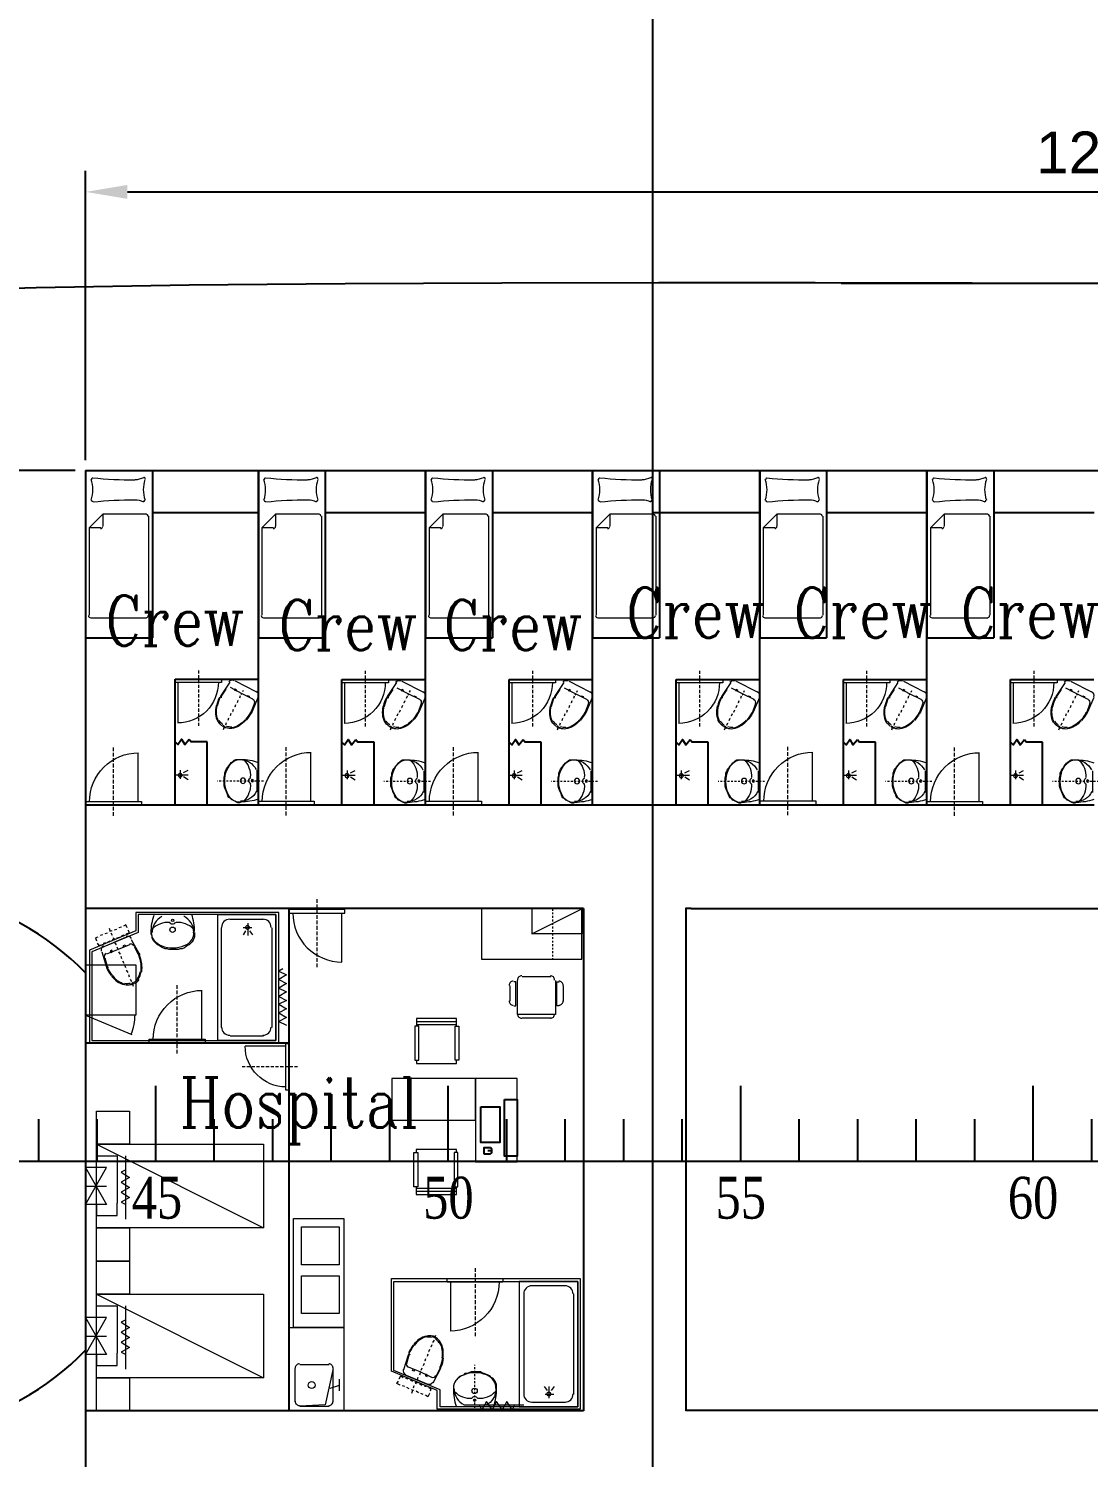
# Model space of a CAD drawing. Header units: millimetres. Extents: x -4 to 3776, y -4 to 4079.
# Drawn here: x 180.3 to 243.7, y 200.6 to 286.1 of the extents above; entities that cross this region are included whole.
import ezdxf
from ezdxf import colors
from ezdxf.entities.mleader import LeaderData, LeaderLine
from ezdxf.math import Vec2, Vec3

# ---------------------------------------------------------------- set-up
doc = ezdxf.new("R2010")
doc.units = ezdxf.units.MM
doc.linetypes.add('ACAD_ISO04W100', pattern=[30, 24, -3, 0, -3])
doc.linetypes.add('PDF_IMPORT', pattern=[1, 0.8, -0.2])
for name, color, linetype in [('BK_kedu', 255, 'Continuous'), ('EDGE', 7, 'Continuous'), ('ER', 7, 'Continuous'), ('PDF_Back', 7, 'Continuous'), ('PDF_DOOR', 7, 'Continuous'), ('PDF_FUR', 7, 'Continuous'), ('PDF_GALLEY', 7, 'Continuous'), ('PDF_JOINERWOEK', 7, 'Continuous'), ('PDF_SANITARY', 7, 'Continuous'), ('PDF_TEXT', 7, 'Continuous'), ('PDF_WINDOW', 7, 'Continuous'), ('ROTATEDREFERENCEFRAME', 7, 'Continuous')]:
    doc.layers.add(name, color=color, linetype=linetype)
doc.layers.add('Sheet$GRID', color=254, linetype='Continuous', true_color=0xbebebe)
doc.layers.add('刻度', color=3, linetype='ACAD_ISO04W100', lineweight=13)
doc.styles.add('ROMANC', font='ROMANC.shx', dxfattribs={"width": 0.8, "bigfont": 'HZDX.shx'})
doc.styles.get("Standard").update_dxf_attribs({"font": 'arial.ttf'})
doc.dimstyles.new('ISO-25', dxfattribs={"dimtxt": 2.5, "dimasz": 2.5, "dimexe": 1.25, "dimexo": 0.625, "dimtad": 1, "dimtxsty": 'Standard', "dimcen": 2.5, "dimadec": 0, "dimazin": 0, "dimtfac": 1, "dimtmove": 0, "dimatfit": 3, "dimfxl": 1, "dimarcsym": 0})

# ---------------------------------------------------------------- blocks, each defined once
blk = doc.blocks.new('BK_0.7')
at = {"color": 4, "lineweight": 25}
for p, q in [((0, 0), (0, 4.414)), ((17.5, 0), (17.5, 4.5)), ((3.5, 0), (3.5, 2.5)), ((7, 0), (7, 2.5)), ((10.5, 0), (10.5, 2.511)), ((14, 0), (14, 2.5)), ((0, 0), (3.5, 0)), ((3.5, 0), (7, 0)), ((7, 0), (10.5, 0)), ((10.5, 0), (14, 0)), ((14, 0), (17.5, 0))]:
    blk.add_line(p, q, dxfattribs=at)
blk = doc.blocks.new('*U374')
at = {"layer": '刻度', "color": 4, "lineweight": 25}
blk.add_blockref('BK_0.7', (-8.75, -2.25), dxfattribs=at)
blk = doc.blocks.new('*U375')
at = {"layer": '刻度', "color": 0, "linetype": 'ByBlock', "lineweight": -2, "transparency": 16777216}
for p in [(70, 0), (87.5, 0), (105, 0), (122.5, 0), (140, 0)]:
    blk.add_blockref('*U374', p, dxfattribs=at)
blk = doc.blocks.new('chuang')
at = {"color": 4, "lineweight": 25}
for p, q in [((3509.117, 3491.255), (3513.117, 3491.255)), ((3509.117, 3491.255), (3509.617, 3491.255)), ((3509.117, 3491.255), (3509.117, 3481.255)), ((3513.117, 3491.255), (3513.117, 3481.255)), ((3509.117, 3481.255), (3513.117, 3481.255))]:
    blk.add_line(p, q, dxfattribs=at)
at = {"layer": 'PDF_FUR', "lineweight": 0}
for points in [[(3512.064, 3490.683, -0.024346), (3509.542, 3490.801, 0.575625), (3509.475, 3490.723)], [(3512.593, 3489.37, 0.114684), (3512.077, 3489.492, 0.024287), (3509.561, 3489.367)]]:
    blk.add_lwpolyline(points, format="xyb", dxfattribs=at)
for points in [[(3512.752, 3488.641), (3510.144, 3488.641), (3509.327, 3487.824), (3509.327, 3482.608)], [(3510.028, 3487.824), (3509.327, 3487.824), (3510.144, 3488.641), (3510.144, 3487.94)], [(3512.908, 3482.608), (3512.908, 3488.524)], [(3509.444, 3482.453), (3512.752, 3482.453)]]:
    blk.add_lwpolyline(points, dxfattribs=at)
for centre, radius, start, end in [((3512.072, 3491.894), 1.171, 270.48309, 296.63104), ((3512.61, 3490.779), 0.0694, 340.96848, 100.68105), ((3507.665, 3490.108), 1.886, 359.76394, 19.0993), ((3507.665, 3490.108), 1.886, 340.97146, 0.3028), ((3514.454, 3490.108), 1.886, 160.97146, 180.3028), ((3514.454, 3490.108), 1.886, 179.76394, 199.0993), ((3509.531, 3489.473), 0.0595, 160.96848, 280.68105), ((3512.588, 3489.473), 0.0596, 259.39614, 19.09939), ((3512.732, 3488.505), 0.136, 359.99993, 90.00007), ((3510.008, 3487.921), 0.136, 269.99993, 0.00007), ((3509.424, 3482.589), 0.136, 179.99993, 270.00007), ((3512.732, 3482.589), 0.136, 269.99993, 0.00007)]:
    blk.add_arc(centre, radius, start, end, dxfattribs=at)
blk = doc.blocks.new('ma tong')
at = {"layer": 'PDF_SANITARY', "lineweight": 0}
for points in [[(3769.287, 3592.263), (3770.12, 3592.818), (3770.166, 3592.818)], [(3769.704, 3592.494), (3770.12, 3592.772), (3770.212, 3592.772)], [(3771.831, 3592.494), (3771.692, 3592.448)], [(3771.877, 3592.541), (3771.877, 3592.541)], [(3769.195, 3591.939), (3769.842, 3590.691)], [(3770.305, 3590.876), (3769.981, 3591.523), (3769.611, 3592.217)], [(3770.212, 3591.662), (3770.073, 3591.616)], [(3770.305, 3591.708), (3770.305, 3591.708)], [(3770.49, 3591.801), (3770.351, 3591.754)], [(3770.536, 3591.847), (3770.536, 3591.847)], [(3770.767, 3591.939), (3770.628, 3591.893)], [(3770.813, 3591.986), (3770.813, 3591.986)], [(3771.044, 3592.078), (3770.906, 3592.032)], [(3771.091, 3592.124), (3771.091, 3592.124)], [(3771.276, 3592.217), (3771.137, 3592.171)], [(3771.368, 3592.263), (3771.368, 3592.263)], [(3771.553, 3592.356), (3771.414, 3592.309)], [(3771.646, 3592.402), (3771.646, 3592.402)], [(3770.166, 3590.552), (3771.044, 3590.922), (3771.137, 3590.968)]]:
    blk.add_lwpolyline(points, dxfattribs=at)
for points in [[(3771.653, 3592.959, 0.106921), (3771.189, 3593.091, 0.074197), (3770.679, 3593.051)], [(3771.63, 3592.919, 0.106611), (3771.186, 3593.045, 0.074202), (3770.689, 3593.006)], [(3772.108, 3592.633), (3771.969, 3592.587, 0.061061), (3771.908, 3592.699)], [(3771.531, 3591.34, 0.074202), (3771.854, 3591.719, 0.106611), (3772.006, 3592.144)], [(3771.562, 3591.305, 0.074197), (3771.893, 3591.695, 0.106921), (3772.052, 3592.14)], [(3770.536, 3590.783), (3771.044, 3590.968), (3771.091, 3591.015, 0.053551), (3771.524, 3591.314)]]:
    blk.add_lwpolyline(points, format="xyb", dxfattribs=at)
for points in [[(3769.75, 3591.847), (3769.704, 3591.939), (3769.75, 3591.986), (3769.796, 3591.847)], [(3770.073, 3591.2), (3770.12, 3591.107), (3770.166, 3591.107), (3770.12, 3591.2)]]:
    blk.add_lwpolyline(points, close=True, dxfattribs=at)
at = {"layer": 'PDF_SANITARY', "linetype": 'PDF_IMPORT', "lineweight": 0, "ltscale": 0.103392}
blk.add_lwpolyline([(3770.027, 3591.57), (3769.75, 3591.431)], dxfattribs=at)
at = {"layer": 'PDF_SANITARY', "lineweight": 0}
for centre, radius, start, end in [((3771.252, 3590.529), 2.566, 102.96364, 115.22511), ((3771.252, 3590.529), 2.52, 102.96355, 115.22487), ((3771.16, 3592.194), 0.809, 36.03003, 58.41436), ((3771.16, 3592.194), 0.902, 36.02986, 58.50798), ((3771.484, 3592.379), 0.486, 23.01836, 36.98743), ((3771.53, 3592.332), 0.486, 17.1531, 31.12217), ((3771.53, 3592.332), 0.532, 17.14819, 31.12498), ((3769.403, 3592.101), 0.254, 122.08454, 206.87755), ((3771.16, 3592.194), 0.809, 355.72617, 18.1105), ((3771.16, 3592.194), 0.902, 355.63256, 18.11067), ((3770.466, 3590.992), 0.208, 207.26336, 292.05408), ((3769.865, 3593.211), 2.566, 298.91542, 311.17689), ((3770.05, 3590.807), 0.254, 207.26298, 292.056)]:
    blk.add_arc(centre, radius, start, end, dxfattribs=at)
blk = doc.blocks.new('xi shou tai')
at = {"layer": 'PDF_SANITARY', "lineweight": 0}
blk.add_lwpolyline([(3767.536, 3590.592, 0.078584), (3767.708, 3591.628), (3767.754, 3591.72), (3767.754, 3591.813), (3767.708, 3591.905), (3767.662, 3591.998), (3767.616, 3592.09), (3767.569, 3592.183), (3767.477, 3592.275), (3767.431, 3592.367), (3767.338, 3592.414), (3767.199, 3592.46), (3767.107, 3592.506), (3766.968, 3592.552), (3766.876, 3592.599), (3766.737, 3592.645), (3766.598, 3592.645), (3766.46, 3592.645), (3766.321, 3592.645), (3766.228, 3592.645), (3766.09, 3592.599), (3765.951, 3592.599), (3765.859, 3592.552), (3765.72, 3592.506), (3765.627, 3592.414), (3765.535, 3592.367), (3765.442, 3592.275), (3765.35, 3592.229), (3765.304, 3592.136), (3765.211, 3592.044), (3765.165, 3591.951), (3765.165, 3591.859), (3765.165, 3591.72), (3765.165, 3591.628, 0.087176), (3765.337, 3590.59)], format="xyb", dxfattribs=at)
at = {"layer": 'PDF_SANITARY', "linetype": 'PDF_IMPORT', "lineweight": 0, "ltscale": 0.138715}
blk.add_lwpolyline([(3766.46, 3590.287), (3766.46, 3593.061)], dxfattribs=at)
at = {"layer": 'PDF_SANITARY', "lineweight": 0}
blk.add_lwpolyline([(3767.107, 3590.657), (3765.812, 3590.657)], dxfattribs=at)
for centre, radius in [((3766.436, 3591.512), 0.162), ((3766.436, 3590.957), 0.0694)]:
    blk.add_circle(centre, radius, dxfattribs=at)
for centre, radius, start, end in [((3766.252, 3591.697), 1.087, 180.74147, 243.03426), ((3766.621, 3591.651), 1.04, 294.76834, 0.76366), ((3766.113, 3592.344), 1.272, 223.62659, 274.85598), ((3766.436, 3590.957), 0.208, 25.93747, 154.06253), ((3766.714, 3592.344), 1.272, 265.14402, 316.37341)]:
    blk.add_arc(centre, radius, start, end, dxfattribs=at)
for points in [[(3765.803, 3592.476), (3765.385, 3592.308), (3765.139, 3591.998), (3765.167, 3591.674)], [(3767.141, 3592.465), (3766.74, 3592.64), (3766.222, 3592.644), (3765.803, 3592.476)], [(3767.698, 3591.654), (3767.758, 3591.977), (3767.543, 3592.291), (3767.141, 3592.465)]]:
    blk.add_open_spline(points, degree=3, dxfattribs=at)
blk = doc.blocks.new('淋浴头')
at = {"layer": 'PDF_SANITARY', "lineweight": 0}
for points in [[(3767.925, 3591.663), (3767.925, 3591.154)], [(3768.11, 3591.524), (3768.387, 3591.709)], [(3767.647, 3591.431), (3768.387, 3591.431)], [(3768.11, 3591.293), (3768.387, 3591.154)]]:
    blk.add_lwpolyline(points, dxfattribs=at)
blk.add_circle((3767.902, 3591.455), 0.116, dxfattribs=at)
blk = doc.blocks.new('厕所')
at = {"color": 4, "lineweight": 25}
for p, q in [((3730.738, 3597.706), (3730.737, 3592.723)), ((3738.238, 3597.706), (3730.738, 3597.706)), ((3734.331, 3596.869), (3734.488, 3596.746)), ((3734.488, 3595.786), (3734.488, 3596.746)), ((3738.238, 3595.786), (3734.488, 3595.786))]:
    blk.add_line(p, q, dxfattribs=at)
blk.add_lwpolyline([(3734.488, 3597.706), (3734.649, 3597.544), (3734.326, 3597.325), (3734.646, 3597.132), (3734.331, 3596.869)], dxfattribs=at)
at = {"layer": 'PDF_DOOR', "lineweight": 0}
blk.add_lwpolyline([(3730.738, 3597.706), (3730.738, 3594.922), (3730.932, 3594.922), (3730.932, 3597.706)], close=True, dxfattribs=at)
blk.add_lwpolyline([(3730.932, 3597.544), (3733.359, 3597.544)], dxfattribs=at)
at = {"layer": 'PDF_DOOR', "linetype": 'PDF_IMPORT', "lineweight": 0, "ltscale": 0.231192}
blk.add_lwpolyline([(3730.22, 3596.314), (3733.618, 3596.314)], dxfattribs=at)
at = {"layer": 'PDF_DOOR', "lineweight": 0}
blk.add_arc((3730.916, 3597.56), 2.444, 270, 0, dxfattribs=at)
at = {"color": 4, "lineweight": 25, "rotation": 270}
blk.add_blockref('淋浴头', (145.033, 7365.307), dxfattribs=at)
at = {"color": 4, "lineweight": 25}
for name, p in [('ma tong', (-38.364, 2.177)), ('xi shou tai', (-29.621, 2.131))]:
    blk.add_blockref(name, p, dxfattribs=at)
blk = doc.blocks.new('men')
at = {"layer": 'PDF_DOOR', "lineweight": 0}
blk.add_lwpolyline([(3722.174, 3595.896), (3722.174, 3593.113), (3722.368, 3593.113), (3722.368, 3595.896)], close=True, dxfattribs=at)
blk.add_lwpolyline([(3722.368, 3595.734), (3724.796, 3595.734)], dxfattribs=at)
at = {"layer": 'PDF_DOOR', "linetype": 'PDF_IMPORT', "lineweight": 0, "ltscale": 0.231192}
blk.add_lwpolyline([(3721.656, 3594.504), (3725.055, 3594.504)], dxfattribs=at)
at = {"layer": 'PDF_DOOR', "lineweight": 0}
blk.add_arc((3722.352, 3595.751), 2.444, 270, 0, dxfattribs=at)
blk = doc.blocks.new('椅子')
at = {"layer": 'PDF_FUR', "lineweight": 0}
for points in [[(0.185, 2.404), (0, 2.404), (0, 0), (0.185, 0)], [(2.219, 0), (2.682, 0), (2.682, 2.404), (2.219, 2.404)], [(2.312, 0), (2.312, 2.404)], [(2.497, 0), (2.497, 2.404)]]:
    blk.add_lwpolyline(points, dxfattribs=at)
for points in [[(2.219, 2.497), (0.185, 2.497), (0.185, 2.266), (2.219, 2.266)], [(2.219, 0.092), (2.219, -0.139), (0.185, -0.139), (0.185, 0.092)]]:
    blk.add_lwpolyline(points, close=True, dxfattribs=at)
blk = doc.blocks.new('*D496')
at = {"color": 0, "lineweight": -2, "transparency": 16777216}
for p, q in [((183.675, 260.293), (183.675, 277.586)), ((308.106, 260.06), (308.106, 277.586)), ((186.175, 276.336), (305.606, 276.336))]:
    blk.add_line(p, q, dxfattribs=at)
at = {"color": 0, "lineweight": 25, "transparency": 16777216}
for points in [[(186.175, 276.753), (186.175, 275.92), (183.675, 276.336)], [(305.606, 276.753), (305.606, 275.92), (308.106, 276.336)]]:
    blk.add_solid(points, dxfattribs=at)
at = {"layer": 'Defpoints', "color": 0, "lineweight": 25, "transparency": 16777216}
for p in [(308.106, 276.336), (183.675, 259.668), (308.106, 259.435)]:
    blk.add_point(p, dxfattribs=at)
at = {"color": 0, "lineweight": 25, "transparency": 16777216, "insert": (245.891, 278.464), "char_height": 2.5, "attachment_point": 5}
blk.add_mtext('124,43', dxfattribs=at)
blk = doc.blocks.new('*D497')
at = {"color": 0, "lineweight": -2, "transparency": 16777216}
for p, q in [((183.05, 259.668), (164.956, 259.668)), ((166.206, 257.168), (166.206, 179.55)), ((183.05, 177.05), (164.956, 177.05))]:
    blk.add_line(p, q, dxfattribs=at)
at = {"color": 0, "lineweight": 25, "transparency": 16777216}
for points in [[(165.789, 257.168), (166.623, 257.168), (166.206, 259.668)], [(165.789, 179.55), (166.623, 179.55), (166.206, 177.05)]]:
    blk.add_solid(points, dxfattribs=at)
at = {"layer": 'Defpoints', "color": 0, "lineweight": 25, "transparency": 16777216}
for p in [(183.675, 259.668), (166.206, 177.05), (183.675, 177.05)]:
    blk.add_point(p, dxfattribs=at)
at = {"color": 0, "lineweight": 25, "transparency": 16777216, "insert": (164.079, 218.359), "char_height": 2.5, "attachment_point": 5, "rotation": 90}
blk.add_mtext('82,62', dxfattribs=at)

msp = doc.modelspace()

# ---------------------------------------------------------------- linework, layer by layer
at = {"color": 4, "lineweight": 25}
for p, q in [((183.675, 259.668), (308.373, 259.667)), ((183.675, 259.668), (183.675, 218.374)), ((187.675, 259.668), (187.675, 257.168)), ((194.013, 239.671), (194.013, 259.668)), ((204.013, 239.671), (204.013, 259.668)), ((214.013, 239.671), (214.013, 259.668)), ((224.013, 239.671), (224.013, 259.668)), ((234.013, 239.671), (234.013, 259.668)), ((187.675, 257.168), (194.013, 257.168)), ((198.013, 257.168), (204.013, 257.168)), ((208.013, 257.168), (214.013, 257.168)), ((217.595, 257.168), (224.013, 257.168)), ((228.013, 257.168), (234.013, 257.168)), ((238.013, 257.168), (244.013, 257.168)), ((183.675, 239.671), (194.013, 239.671)), ((194.013, 239.671), (204.013, 239.671)), ((204.013, 239.671), (214.013, 239.671)), ((214.013, 239.671), (224.013, 239.671)), ((224.013, 239.671), (234.013, 239.671)), ((234.013, 239.671), (244.013, 239.671)), ((213.455, 233.478), (183.675, 233.478)), ((195.843, 233.478), (195.843, 203.427)), ((213.455, 233.478), (213.455, 203.427)), ((219.597, 233.528), (219.597, 203.427)), ((219.897, 233.478), (219.597, 233.478)), ((219.897, 233.478), (264.897, 233.478)), ((183.675, 225.435), (195.843, 225.435)), ((207.956, 218.992), (207.733, 218.992)), ((183.675, 218.374), (183.675, 177.05)), ((213.455, 203.427), (183.675, 203.427)), ((219.597, 203.481), (264.847, 203.481))]:
    msp.add_line(p, q, dxfattribs=at)
for points in [[(207.324, 221.609), (208.462, 221.609), (208.462, 219.474), (207.324, 219.474)], [(208.742, 222.049), (209.493, 222.049), (209.493, 218.664), (208.742, 218.664)]]:
    msp.add_lwpolyline(points, close=True, dxfattribs=at)
msp.add_lwpolyline([(207.52, 218.791), (207.52, 219.193), (207.856, 219.193, -0.414214), (207.956, 219.093), (207.956, 218.891, -0.414214), (207.856, 218.791)], format="xyb", close=True, dxfattribs=at)
at = {"color": 217, "lineweight": 25, "true_color": 0x93278f}
msp.add_arc((172.003, 218.345), 16.232, 44.01796, 315.98204, dxfattribs=at)
at = {"layer": 'EDGE', "color": 0, "lineweight": 25}
msp.add_lwpolyline([(148.063, 268.65), (155.418, 269.401), (163.361, 269.965), (171.831, 270.36), (180.708, 270.619), (189.87, 270.774), (199.196, 270.856), (208.572, 270.896), (217.949, 270.911), (227.33, 270.91), (236.721, 270.898), (246.126, 270.883)], dxfattribs=at)
at = {"layer": 'EDGE', "color": 29}
for points in [[(71.015, 218.374), (85.704, 219.142), (100.392, 218.374), (115.081, 218.374), (129.769, 218.374), (144.458, 218.374), (159.146, 218.374), (173.835, 218.374), (188.757, 218.374), (211.261, 218.374), (235.572, 218.374), (259.904, 218.374), (284.235, 218.374), (309.401, 218.374), (362.844, 218.374), (428.943, 218.374), (490.03, 218.374)], [(71.015, 218.374), (85.704, 217.607), (100.392, 218.374), (115.081, 218.374), (129.769, 218.374), (144.458, 218.374), (159.146, 218.374), (173.835, 218.374), (188.757, 218.374), (211.261, 218.374), (235.572, 218.374), (259.904, 218.374), (284.235, 218.374), (309.401, 218.374), (362.844, 218.374), (428.943, 218.374), (490.03, 218.374)]]:
    msp.add_lwpolyline(points, dxfattribs=at)
at = {"layer": 'ER', "lineweight": -2}
msp.add_lwpolyline([(228.872, 270.874), (232.938, 270.874), (239.982, 270.874), (247.026, 270.874), (254.07, 270.873), (261.114, 270.87), (268.157, 270.869), (275.201, 270.871), (282.245, 270.873), (289.289, 270.874), (296.332, 270.874), (303.376, 270.874), (309.372, 270.874)], dxfattribs=at)
at = {"layer": 'PDF_Back', "lineweight": 0}
for points in [[(184.924, 215.77), (183.675, 215.77), (184.924, 217.989), (183.675, 217.989)], [(184.924, 206.799), (183.675, 206.799), (184.924, 209.019), (183.675, 209.019)]]:
    msp.add_lwpolyline(points, close=True, dxfattribs=at)
for points in [[(184.323, 217.989), (184.323, 218.683), (185.571, 218.683), (185.571, 215.862)], [(184.831, 218.41), (184.831, 218.41)], [(186.08, 214.891), (186.08, 218.683)], [(186.08, 217.85), (185.802, 217.712), (186.311, 217.388), (185.802, 217.11), (186.311, 216.787), (185.802, 216.509), (186.311, 216.186), (185.802, 215.908), (186.08, 215.77)], [(183.675, 216.879), (184.924, 216.879)], [(184.323, 215.77), (184.323, 215.122), (185.571, 215.122), (185.571, 215.862)], [(184.323, 209.019), (184.323, 209.712), (185.571, 209.712), (185.571, 206.892)], [(186.08, 205.921), (186.08, 209.712)], [(186.08, 208.88), (185.802, 208.741), (186.311, 208.418), (185.802, 208.14), (186.311, 207.817), (185.802, 207.539), (186.311, 207.215), (185.802, 206.938), (186.08, 206.799)], [(183.675, 207.909), (184.924, 207.909)], [(184.831, 207.909), (184.831, 207.909)], [(184.323, 206.799), (184.323, 206.152), (185.571, 206.152), (185.571, 206.892)]]:
    msp.add_lwpolyline(points, dxfattribs=at)
at = {"layer": 'PDF_FUR', "lineweight": 0}
for points in [[(213.372, 230.448), (213.372, 233.453), (207.361, 233.453), (207.361, 230.448)], [(186.681, 230.105), (186.681, 227.1), (183.675, 227.1), (183.675, 230.105)], [(202.002, 220.818), (206.996, 220.818), (206.996, 223.315), (202.002, 223.315)], [(209.493, 218.321), (209.493, 223.315), (206.996, 223.315), (206.996, 218.321)], [(184.323, 219.376), (184.323, 221.364), (186.311, 221.364), (186.311, 219.376)], [(184.323, 214.382), (184.323, 219.376), (194.31, 219.376), (194.31, 214.382)], [(199.126, 214.94), (199.126, 208.421), (196.121, 208.421), (196.121, 214.94)], [(184.323, 212.394), (184.323, 214.382), (186.311, 214.382), (186.311, 212.394)], [(184.323, 210.406), (184.323, 212.394), (186.311, 212.394), (186.311, 210.406)], [(184.323, 205.412), (184.323, 210.406), (194.31, 210.406), (194.31, 205.412)], [(184.323, 203.424), (184.323, 205.412), (186.311, 205.412), (186.311, 203.424)]]:
    msp.add_lwpolyline(points, close=True, dxfattribs=at)
for points in [[(213.372, 233.453), (210.367, 233.453), (210.367, 231.973), (213.372, 233.453), (213.372, 231.973), (210.367, 231.973)], [(209.287, 227.653), (209.426, 227.653), (209.426, 229.086), (209.287, 229.086)], [(211.784, 229.179), (211.784, 227.144), (209.518, 227.144), (209.518, 229.179)], [(209.795, 229.41), (211.506, 229.41)], [(212.015, 227.653), (211.876, 227.653), (211.876, 229.086), (212.015, 229.086)], [(209.056, 228.855), (209.056, 227.93)], [(212.246, 228.855), (212.246, 227.93)], [(183.675, 227.1), (186.45, 225.944)], [(211.506, 226.913), (209.795, 226.913)], [(184.323, 219.376), (194.31, 214.382)], [(184.323, 210.406), (194.31, 205.412)]]:
    msp.add_lwpolyline(points, dxfattribs=at)
at = {"layer": 'PDF_FUR', "linetype": 'PDF_IMPORT', "lineweight": 0, "ltscale": 0.138715}
msp.add_lwpolyline([(211.615, 233.453), (211.615, 230.448)], dxfattribs=at)
at = {"layer": 'PDF_FUR', "lineweight": 0}
for centre, radius, start, end in [((209.264, 228.878), 0.254, 89.99955, 180.00045), ((209.772, 229.202), 0.254, 89.99955, 180.00045), ((211.483, 229.202), 0.254, 359.99955, 90.00045), ((211.992, 228.878), 0.254, 359.99955, 90.00045), ((209.264, 227.953), 0.254, 179.99955, 270.00045), ((211.992, 227.953), 0.254, 269.99955, 0.00045), ((183.652, 227.123), 2.982, 337.19761, 0.0001), ((209.772, 227.167), 0.254, 179.99955, 270.00045), ((211.483, 227.167), 0.254, 269.99955, 0.00045)]:
    msp.add_arc(centre, radius, start, end, dxfattribs=at)
at = {"layer": 'PDF_GALLEY', "lineweight": 0}
for points in [[(198.849, 214.432), (198.849, 212.166), (196.583, 212.166), (196.583, 214.432)], [(198.849, 211.519), (198.849, 209.253), (196.583, 209.253), (196.583, 211.519)], [(199.126, 208.421), (199.126, 203.427), (195.843, 203.427), (195.843, 208.421)]]:
    msp.add_lwpolyline(points, close=True, dxfattribs=at)
for points in [[(196.213, 203.982), (196.213, 205.97)], [(196.491, 206.201), (198.248, 206.201)], [(198.479, 203.982), (198.479, 205.97), (198.016, 203.797), (196.491, 203.705), (198.248, 203.705)], [(198.849, 205.323), (198.849, 204.629)], [(198.849, 204.953), (198.294, 204.768)]]:
    msp.add_lwpolyline(points, dxfattribs=at)
msp.add_circle((197.207, 204.976), 0.208, dxfattribs=at)
for centre, start, end in [((196.467, 205.993), 89.99955, 180.00045), ((198.224, 205.993), 359.99955, 90.00045), ((196.467, 204.005), 179.99955, 270.00045), ((198.224, 204.005), 269.99955, 0.00045)]:
    msp.add_arc(centre, 0.254, start, end, dxfattribs=at)
at = {"layer": 'PDF_JOINERWOEK', "lineweight": 0}
msp.add_lwpolyline([(195.466, 229.874), (195.235, 229.735), (195.697, 229.504), (195.235, 229.227), (195.697, 228.995), (195.235, 228.718), (195.697, 228.487), (195.235, 228.209), (195.697, 227.978), (195.235, 227.747), (195.697, 227.469), (195.235, 227.238), (195.697, 226.961), (195.235, 226.73), (195.697, 226.498)], dxfattribs=at)
at = {"layer": 'PDF_SANITARY', "lineweight": 0}
for points in [[(186.681, 233.249), (186.681, 232.14), (183.906, 230.984), (183.906, 225.435), (195.235, 225.435), (195.235, 233.249)], [(186.819, 233.111), (186.819, 232.047), (184.045, 230.891), (184.045, 225.574), (195.05, 225.574), (195.05, 233.111)], [(195.05, 233.111), (195.05, 225.574), (191.582, 225.574), (191.582, 233.111)], [(185.247, 230.984), (185.155, 230.937), (185.201, 230.845), (185.294, 230.891)], [(185.941, 231.261), (186.033, 231.307), (186.08, 231.215), (185.941, 231.169)], [(204.708, 203.541), (204.708, 204.651), (201.98, 205.807), (201.98, 211.355), (213.262, 211.355), (213.262, 203.541)], [(204.893, 203.68), (204.893, 204.697), (202.118, 205.853), (202.118, 211.17), (213.123, 211.17), (213.123, 203.68)], [(213.123, 203.68), (213.123, 211.17), (209.609, 211.17), (209.609, 203.68)], [(203.32, 205.807), (203.228, 205.853), (203.274, 205.946), (203.367, 205.899)], [(204.014, 205.529), (204.107, 205.483), (204.107, 205.576), (204.014, 205.622)]]:
    msp.add_lwpolyline(points, close=True, dxfattribs=at)
for points in [[(186.172, 232.324), (186.08, 232.509), (185.941, 232.417)], [(191.582, 225.574), (191.582, 233.111)], [(192.322, 232.833), (194.31, 232.833)], [(193.385, 232.602), (193.385, 231.862)], [(195.05, 233.111), (195.05, 231.353)], [(184.415, 231.77), (184.276, 231.723), (184.323, 231.538)], [(184.508, 231.816), (184.508, 231.816)], [(184.693, 231.908), (184.554, 231.862)], [(184.739, 231.955), (184.739, 231.955)], [(184.785, 231.215), (186.08, 231.77)], [(184.97, 232.001), (184.831, 231.955)], [(185.016, 232.047), (185.016, 232.047)], [(185.155, 232.14), (185.109, 232.278)], [(185.247, 232.14), (185.109, 232.093)], [(185.201, 232.093), (185.201, 232.093)], [(185.294, 231.862), (185.201, 232.001)], [(185.247, 231.585), (185.247, 231.585)], [(185.294, 232.186), (185.294, 232.186)], [(185.294, 231.816), (185.294, 231.816)], [(185.294, 231.631), (185.432, 231.677)], [(185.386, 231.585), (185.34, 231.723)], [(185.525, 232.232), (185.386, 232.186)], [(185.525, 231.723), (185.525, 231.723)], [(185.571, 232.278), (185.571, 232.278)], [(185.571, 231.723), (185.71, 231.77)], [(185.802, 232.371), (185.664, 232.324)], [(185.802, 231.816), (185.802, 231.816)], [(185.848, 232.417), (185.848, 232.417)], [(185.848, 231.862), (185.987, 231.908)], [(186.08, 231.955), (186.08, 231.955)], [(186.126, 231.955), (186.311, 232.047), (186.218, 232.186)], [(186.218, 232.278), (186.218, 232.278)], [(186.403, 231.631), (186.866, 230.799), (186.912, 230.706)], [(191.813, 226.36), (191.813, 232.324)], [(193.617, 232.324), (193.108, 232.324)], [(193.247, 232.14), (193.108, 231.908)], [(193.478, 232.14), (193.663, 231.908)], [(194.819, 232.324), (194.819, 226.36)], [(184.369, 231.492), (184.369, 231.492)], [(184.369, 231.4), (184.461, 231.261), (184.6, 231.307)], [(184.646, 230.891), (184.924, 229.966), (184.97, 229.92)], [(184.693, 231.353), (184.693, 231.353)], [(184.739, 231.4), (184.877, 231.446)], [(186.311, 231.307), (185.617, 231.03), (184.924, 230.752)], [(184.97, 231.492), (184.97, 231.492)], [(185.016, 231.492), (185.155, 231.538)], [(185.432, 231.538), (185.432, 231.538)], [(185.525, 231.307), (185.432, 231.446)], [(185.525, 231.261), (185.525, 231.261)], [(185.617, 231.03), (185.571, 231.169)], [(185.664, 230.984), (185.664, 230.984)], [(185.756, 230.752), (185.664, 230.891)], [(186.588, 231.215), (186.819, 230.752), (186.866, 230.706)], [(184.831, 230.521), (184.97, 230.013), (185.016, 229.92)], [(185.756, 230.706), (185.756, 230.706)], [(185.848, 230.475), (185.802, 230.614)], [(185.895, 230.429), (185.895, 230.429)], [(185.987, 230.198), (185.895, 230.336)], [(185.987, 230.151), (185.987, 230.151)], [(186.08, 229.92), (186.033, 230.059)], [(186.126, 229.874), (186.126, 229.874)], [(186.218, 229.643), (186.126, 229.781)], [(186.218, 229.596), (186.218, 229.596)], [(186.311, 229.365), (186.265, 229.504)], [(186.357, 229.319), (186.357, 229.319)], [(186.45, 229.088), (186.357, 229.227)], [(186.45, 229.042), (186.45, 229.042)], [(186.542, 228.81), (186.496, 228.949)], [(194.31, 225.851), (192.322, 225.851)], [(209.609, 211.17), (209.609, 203.68)], [(209.886, 210.431), (209.886, 204.42)], [(212.383, 210.916), (210.395, 210.916)], [(212.892, 204.42), (212.892, 210.431)], [(204.523, 207.656), (204.43, 207.518)], [(204.523, 207.749), (204.523, 207.749)], [(204.615, 207.934), (204.569, 207.795)], [(202.904, 206.269), (203.043, 206.778), (203.089, 206.824)], [(204.153, 206.824), (204.107, 206.685)], [(204.245, 207.101), (204.199, 206.963)], [(204.199, 206.917), (204.199, 206.917)], [(204.291, 207.194), (204.291, 207.194)], [(204.384, 207.379), (204.338, 207.24)], [(204.43, 207.471), (204.43, 207.471)], [(204.384, 205.437), (203.69, 205.761), (202.997, 206.038)], [(203.783, 205.992), (203.737, 205.853)], [(203.829, 206.084), (203.829, 206.084)], [(203.922, 206.269), (203.875, 206.13)], [(204.014, 206.547), (203.968, 206.408)], [(203.968, 206.362), (203.968, 206.362)], [(204.06, 206.639), (204.06, 206.639)], [(204.476, 205.113), (204.939, 205.992), (204.939, 206.038)], [(204.661, 205.529), (204.893, 205.992), (204.893, 206.084)], [(202.488, 204.974), (202.303, 205.067), (202.396, 205.206)], [(202.396, 205.298), (202.396, 205.298)], [(202.442, 205.344), (202.534, 205.529), (202.673, 205.437)], [(202.766, 205.437), (202.766, 205.437)], [(202.812, 205.391), (202.951, 205.344)], [(202.858, 205.576), (204.153, 205.021)], [(203.043, 205.298), (203.043, 205.298)], [(203.089, 205.298), (203.228, 205.206)], [(203.32, 205.206), (203.32, 205.206)], [(203.367, 205.159), (203.505, 205.113)], [(203.459, 205.159), (203.413, 205.021)], [(203.552, 205.437), (203.505, 205.298)], [(203.505, 205.252), (203.505, 205.252)], [(203.598, 205.529), (203.598, 205.529)], [(203.69, 205.714), (203.644, 205.576)], [(203.737, 205.807), (203.737, 205.807)], [(213.123, 203.68), (213.123, 205.437)], [(202.534, 204.974), (202.534, 204.974)], [(202.766, 204.882), (202.627, 204.928)], [(202.812, 204.836), (202.812, 204.836)], [(203.043, 204.743), (202.904, 204.836)], [(203.089, 204.743), (203.089, 204.743)], [(203.32, 204.651), (203.182, 204.697)], [(203.228, 204.651), (203.182, 204.466)], [(203.32, 204.928), (203.274, 204.79)], [(203.274, 204.697), (203.274, 204.697)], [(203.367, 204.974), (203.367, 204.974)], [(203.367, 204.605), (203.367, 204.605)], [(203.598, 204.512), (203.459, 204.605)], [(203.598, 205.067), (203.598, 205.067)], [(203.644, 205.067), (203.783, 204.974)], [(203.644, 204.512), (203.644, 204.512)], [(203.875, 204.42), (203.737, 204.466)], [(203.829, 204.974), (203.829, 204.974)], [(203.922, 204.928), (204.06, 204.882)], [(203.922, 204.373), (203.922, 204.373)], [(204.245, 204.466), (204.153, 204.281), (204.014, 204.373)], [(204.107, 204.836), (204.107, 204.836)], [(204.199, 204.836), (204.338, 204.743), (204.291, 204.605)], [(204.245, 204.512), (204.245, 204.512)], [(211.32, 204.651), (211.135, 204.882)], [(211.69, 204.42), (211.181, 204.42)], [(211.412, 204.188), (211.412, 204.882)], [(211.551, 204.651), (211.736, 204.882)], [(208.083, 203.68), (205.864, 203.68)], [(210.395, 203.957), (212.383, 203.957)]]:
    msp.add_lwpolyline(points, dxfattribs=at)
for points in [[(190.195, 232.047), (190.195, 231.955), (190.195, 231.862), (190.195, 231.77), (190.149, 231.677), (190.102, 231.585), (190.056, 231.492), (189.964, 231.4), (189.871, 231.307), (189.779, 231.261), (189.686, 231.215), (189.594, 231.122), (189.455, 231.076), (189.316, 231.076), (189.224, 231.03), (189.085, 231.03), (188.946, 231.03), (188.808, 231.03), (188.669, 231.03), (188.53, 231.076), (188.438, 231.076), (188.299, 231.122), (188.207, 231.169), (188.068, 231.261), (187.975, 231.307), (187.883, 231.4), (187.837, 231.446), (187.744, 231.538), (187.698, 231.631), (187.652, 231.723), (187.652, 231.816), (187.606, 231.955), (187.606, 232.047, -0.087137), (187.778, 233.085)], [(186.824, 229.237, 0.106921), (186.992, 229.686, 0.074202), (186.986, 230.195)], [(185.572, 229.122, 0.106921), (186.009, 228.927, 0.098395), (186.363, 228.929, 0.061061), (186.481, 228.96)], [(204.554, 207.877, 0.061061), (204.436, 207.908, 0.098395), (204.083, 207.91, 0.106921), (203.645, 207.715)], [(205.058, 206.588, 0.074197), (205.059, 207.1, 0.106921), (204.897, 207.553, 0.098395), (204.649, 207.8, 0.061061), (204.531, 207.86)], [(202.719, 205.899), (202.997, 206.778), (203.043, 206.87, -0.053551), (203.314, 207.339)], [(205.012, 206.595, 0.074202), (205.013, 207.093, 0.106611), (204.859, 207.527)], [(208.268, 204.697), (208.268, 204.836), (208.268, 204.928), (208.268, 205.021), (208.222, 205.113), (208.175, 205.206), (208.129, 205.298), (208.037, 205.391), (207.944, 205.437), (207.852, 205.529), (207.759, 205.576), (207.621, 205.622), (207.528, 205.668), (207.389, 205.714), (207.297, 205.761), (207.158, 205.761), (207.02, 205.761), (206.881, 205.761), (206.742, 205.761), (206.603, 205.714), (206.511, 205.668), (206.372, 205.668), (206.28, 205.576), (206.141, 205.529), (206.049, 205.483), (205.956, 205.391), (205.864, 205.298), (205.817, 205.252), (205.771, 205.159), (205.725, 205.067), (205.679, 204.928), (205.679, 204.836), (205.679, 204.743, 0.087137), (205.851, 203.706)], [(208.222, 204.734, -0.296192), (207.621, 203.772), (206.326, 203.772)]]:
    msp.add_lwpolyline(points, format="xyb", dxfattribs=at)
at = {"layer": 'PDF_SANITARY', "linetype": 'PDF_IMPORT', "lineweight": 0, "ltscale": 0.138715}
msp.add_lwpolyline([(206.973, 203.402), (206.973, 206.177)], dxfattribs=at)
at = {"layer": 'PDF_SANITARY', "lineweight": 0}
for centre, radius in [((188.877, 232.764), 0.0694), ((193.362, 232.348), 0.116), ((188.877, 232.209), 0.162), ((206.95, 204.628), 0.162), ((211.389, 204.443), 0.116), ((206.95, 204.073), 0.0694)]:
    msp.add_circle(centre, radius, dxfattribs=at)
for centre, radius, start, end in [((188.738, 232.024), 1.087, 116.9618, 179.25922), ((188.6, 231.377), 1.272, 85.14421, 136.37597), ((188.877, 232.764), 0.208, 205.95116, 334.04884), ((189.201, 231.377), 1.271, 43.6222, 94.85591), ((189.108, 232.07), 1.04, 359.23547, 65.23234), ((186.842, 232.07), 3.353, 0.44162, 18.41208), ((192.299, 232.348), 0.486, 89.99993, 180.00007), ((194.287, 232.348), 0.486, 359.99993, 90.00007), ((186.195, 231.562), 0.254, 27.7066, 112.49961), ((184.854, 231.007), 0.254, 112.88505, 197.67806), ((184.993, 230.591), 0.208, 112.88543, 197.67615), ((186.38, 231.145), 0.208, 27.70851, 112.49923), ((184.485, 229.851), 2.52, 8.58562, 20.84693), ((184.485, 229.851), 2.566, 8.5857, 20.84717), ((187.259, 231.007), 2.566, 204.53748, 216.79896), ((187.259, 231.007), 2.52, 204.53773, 216.79904), ((185.317, 229.943), 1.734, 351.61232, 8.58596), ((186.611, 230.498), 1.734, 216.7987, 233.77234), ((186.611, 230.498), 1.688, 216.79831, 233.77306), ((186.241, 230.036), 1.087, 233.77171, 258.1131), ((186.149, 229.805), 0.809, 261.34823, 283.73257), ((186.288, 229.481), 0.486, 288.64042, 302.6095), ((186.288, 229.481), 0.532, 288.63761, 302.61441), ((186.149, 229.758), 0.809, 301.65209, 324.03643), ((186.149, 229.758), 0.902, 301.65192, 324.13004), ((185.872, 229.851), 1.087, 327.27155, 351.61295), ((186.241, 229.435), 0.486, 282.77516, 296.74424), ((192.299, 226.383), 0.486, 179.99993, 270.00007), ((194.287, 226.383), 0.486, 269.99993, 0.00007), ((210.372, 210.431), 0.486, 89.99993, 180.00007), ((212.36, 210.431), 0.486, 359.99993, 90.00007), ((204.684, 206.339), 1.734, 126.22766, 143.2013), ((204.684, 206.339), 1.688, 126.22694, 143.20169), ((204.315, 206.801), 1.087, 101.8869, 126.22829), ((204.222, 207.032), 0.809, 76.26743, 98.65177), ((204.314, 207.402), 0.486, 63.25576, 77.22484), ((204.361, 207.356), 0.486, 57.3905, 71.35958), ((204.176, 207.032), 0.809, 35.96357, 58.34791), ((205.332, 205.83), 2.566, 143.20104, 155.46252), ((203.066, 206.246), 0.208, 162.32385, 247.11457), ((202.558, 206.986), 2.52, 339.15307, 351.41438), ((202.558, 206.986), 2.566, 339.15283, 351.4143), ((202.927, 205.83), 0.254, 162.32194, 247.11495), ((204.222, 205.275), 0.254, 247.50039, 332.2934), ((204.453, 205.645), 0.208, 247.50077, 332.29149), ((206.811, 204.766), 1.087, 180.74095, 243.03802), ((206.673, 205.46), 1.272, 223.62403, 274.85579), ((206.95, 204.073), 0.208, 25.93731, 154.06269), ((207.274, 205.46), 1.271, 265.14409, 316.3778), ((204.915, 204.767), 3.353, 341.58792, 359.55838), ((210.372, 204.443), 0.486, 179.99993, 270.00007), ((212.36, 204.443), 0.486, 269.99993, 0.00007)]:
    msp.add_arc(centre, radius, start, end, dxfattribs=at)
for points in [[(187.608, 232.047), (187.579, 231.723), (187.826, 231.413), (188.244, 231.245)], [(189.582, 231.256), (189.983, 231.43), (190.199, 231.744), (190.138, 232.067)], [(188.244, 231.245), (188.662, 231.077), (189.18, 231.081), (189.582, 231.256)], [(206.317, 205.592), (205.899, 205.424), (205.652, 205.113), (205.681, 204.79)], [(207.655, 205.581), (207.254, 205.755), (206.735, 205.759), (206.317, 205.592)], [(208.211, 204.769), (208.272, 205.092), (208.057, 205.407), (207.655, 205.581)]]:
    msp.add_open_spline(points, degree=3, dxfattribs=at)
at = {"layer": 'PDF_TEXT', "lineweight": 0}
msp.add_lwpolyline([(191.582, 225.574), (191.582, 228.071)], dxfattribs=at)
at = {"layer": 'PDF_WINDOW', "lineweight": 0}
for points in [[(209.886, 203.772), (206.326, 203.772)], [(209.331, 203.772), (209.193, 203.495), (208.869, 204.003), (208.592, 203.495), (208.268, 204.003), (207.991, 203.495), (207.667, 204.003), (207.389, 203.495), (207.251, 203.772)]]:
    msp.add_lwpolyline(points, dxfattribs=at)
at = {"layer": 'ROTATEDREFERENCEFRAME', "color": 255}
for p in [(8.466, 218.374), (55.282, 218.374)]:
    msp.add_line(p, (725.282, 218.374), dxfattribs=at)
at = {"layer": 'Sheet$GRID'}
msp.add_lwpolyline([(217.595, 608.276), (217.595, 0.013)], dxfattribs=at)

# ---------------------------------------------------------------- block references
at = {"color": 4, "lineweight": 25}
for p in [(-3325.442, -3231.587), (-3315.104, -3231.587), (-3305.104, -3231.587), (-3295.104, -3231.587), (-3285.104, -3231.588), (-3275.104, -3231.588)]:
    msp.add_blockref('chuang', p, dxfattribs=at)
at = {"color": 4, "lineweight": 25, "xscale": -1, "rotation": 90.00000000001366}
for p in [(3786.736, 3977.934), (3796.719, 3977.909), (3806.719, 3977.909), (3816.719, 3977.909), (3826.719, 3977.909), (3836.719, 3977.909)]:
    msp.add_blockref('厕所', p, dxfattribs=at)
at = {"color": 4, "lineweight": 25, "yscale": 1.2, "zscale": 1.2}
for p, xscale, rotation in [((-4128.06, -4226.966), -1.2, 270), ((-4117.722, -4226.938), -1.2, 270), ((-4107.722, -4226.938), -1.2, 270), ((-4087.715, -4226.926), -1.2, 270), ((-4077.734, -4226.958), -1.2, 270), ((-4115.892, 4700.031), 1.2, 270), ((-4124.251, -4241.174), -1.2, 270), ((4520.382, 4677.964), -1.2, 90)]:
    msp.add_blockref('men', p, dxfattribs=dict(at, xscale=xscale, rotation=rotation))
at = {"color": 4, "lineweight": 25}
for p, rotation in [((205.871, 224.213), 89.99999999999997), ((203.454, 219.061), 269.9999999999999)]:
    msp.add_blockref('椅子', p, dxfattribs=dict(at, rotation=rotation))
at = {"color": 4, "lineweight": 25, "xscale": -1}
msp.add_blockref('men', (3918.017, -3370.498), dxfattribs=at)
at = {"layer": '刻度', "color": 4, "lineweight": 25}
msp.add_blockref('*U375', (109.122, 220.624), dxfattribs=at)

# ---------------------------------------------------------------- texts
at = {"color": 4, "lineweight": 25, "char_height": 3, "attachment_point": 1, "style": 'ROMANC'}
for insert in [(184.851, 252.197), (216.013, 252.668), (226.013, 252.668), (236.013, 252.668), (195.212, 251.929), (205.078, 251.929)]:
    msp.add_mtext('{\\Fromanc,hzdx|c134;Crew}', dxfattribs=dict(at, insert=insert))
at = {"color": 4, "lineweight": 25, "insert": (189.316, 223.376), "char_height": 3, "width": 17.65395, "attachment_point": 1, "style": 'ROMANC'}
msp.add_mtext('{\\Fromanc,hzdx|c134;Hospital}', dxfattribs=at)
at = {"layer": '刻度', "color": 4, "lineweight": 25, "char_height": 2.5, "attachment_point": 1, "style": 'ROMANC'}
for s, insert in [('{\\fTimes New Roman|b0|i0|c0|p18;45}', (186.435, 217.432)), ('{\\fTimes New Roman|b0|i0|c0|p18;50}', (203.872, 217.432)), ('{\\fTimes New Roman|b0|i0|c0|p18;55}', (221.366, 217.432)), ('{\\fTimes New Roman|b0|i0|c0|p18;60}', (238.853, 217.432))]:
    msp.add_mtext_dynamic_manual_height_columns(s, width=3.91495, gutter_width=15, heights=[2.449], dxfattribs=dict(at, insert=insert))

# ---------------------------------------------------------------- dimensions: what is measured, and where the dimension line sits
at = {"color": 4, "lineweight": 25}
dim = msp.add_linear_dim(base=(308.106, 276.336), p1=(183.675, 259.668), p2=(308.106, 259.435), dimstyle='ISO-25', dxfattribs=at)
dim.commit()
dim.dimension.update_dxf_attribs({"geometry": '*D496', "text_midpoint": (245.891, 278.464)})
dim = msp.add_linear_dim(base=(166.206, 177.05), p1=(183.675, 259.668), p2=(183.675, 177.05), angle=90, dimstyle='ISO-25', dxfattribs=at)
dim.commit()
dim.dimension.update_dxf_attribs({"geometry": '*D497', "text_midpoint": (164.079, 218.359)})

# ---------------------------------------------------------------- leaders
at = {"layer": 'BK_kedu'}
ml = msp.add_multileader_mtext('Standard', dxfattribs=at)
ml.set_content('', color=256)
ml.set_leader_properties()
ml.build(insert=Vec2(0, 0))
ml.multileader.update_dxf_attribs({"text_right_attachment_type": 6, "dogleg_length": 0.36, "arrow_head_size": 0.18})
ctx = ml.context
ctx.base_point, ctx.char_height, ctx.arrow_head_size, ctx.landing_gap_size, ctx.plane_origin = Vec3(3775.999, 4079.328), 0.18, 0.18, 0.09, Vec3(3774.639, 4079.328)
ctx.right_attachment = 6
notes = []
notes.append((ctx, [(0, (0, 0, 0), (0, 0), (1, 0), 1, [])]))
ctx.mtext.insert, ctx.mtext.flow_direction = Vec3(3776.089, 4079.418), 5
for ctx, leaders in notes:
    for number, flags, end, landing, length, lines in leaders:
        leader = LeaderData()
        leader.index, (leader.has_last_leader_line, leader.has_dogleg_vector, leader.attachment_direction) = number, flags
        leader.last_leader_point, leader.dogleg_vector, leader.dogleg_length = Vec3(end), Vec3(landing), length
        for number, points, colour, breaks in lines:
            line = LeaderLine()
            line.index, line.vertices, line.color, line.breaks = number, Vec3.list(points), colors.encode_raw_color(colour), breaks
            leader.lines.append(line)
        ctx.leaders.append(leader)

doc.saveas('drawing.dxf')
